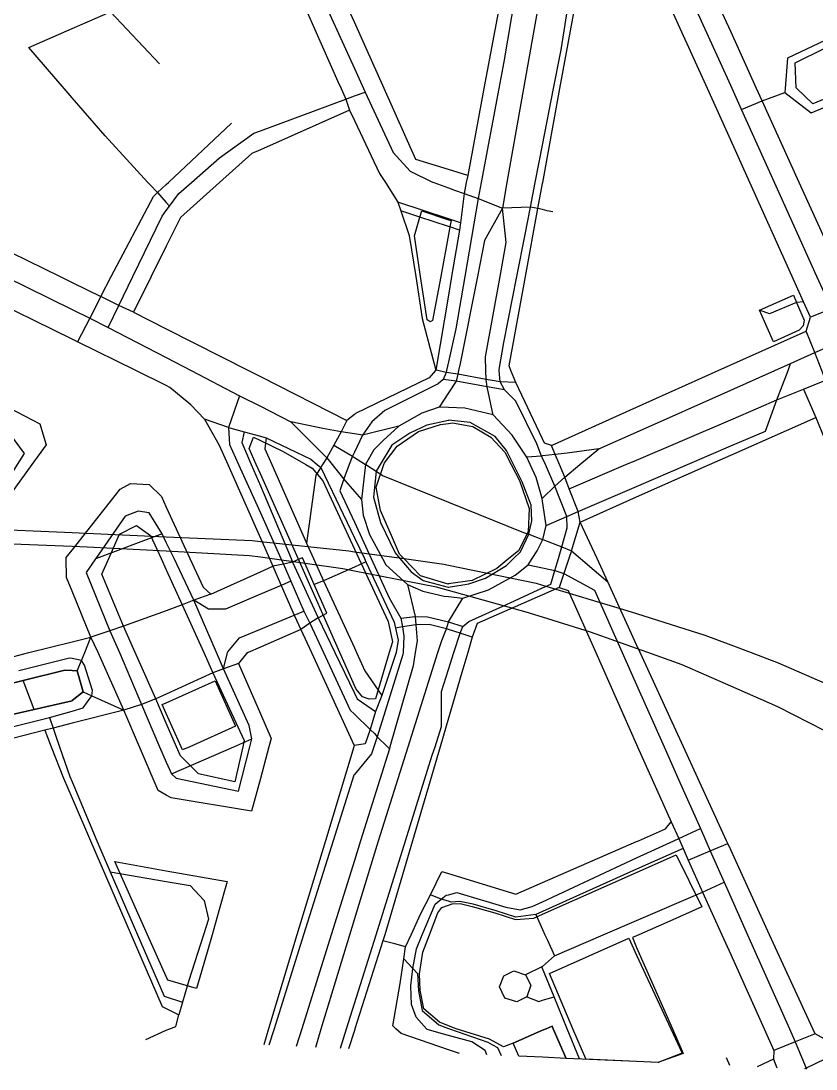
# Model space of a CAD drawing. Header units: millimetres. Extents: x 1 to 1052, y 2 to 1015.
# Drawn here: x 373.7 to 627.2, y 17.2 to 351.5 of the extents above; entities that cross this region are included whole.
import ezdxf

# ---------------------------------------------------------------- set-up
doc = ezdxf.new("R2010")
doc.units = ezdxf.units.MM

msp = doc.modelspace()

# ---------------------------------------------------------------- linework, layer by layer
at = {"layer": 'buildings'}
msp.add_polyline3d([(547.5524, 20.5623, 34.3869), (540, 20.8983, 34.393), (532.466, 21.2334, 34.4454), (530.6717, 25.4504, 34.3818), (540, 29.5128, 34.2524), (541.1188, 30, 34.2485), (543.0564, 30.8438, 34.255), (543.4254, 30, 34.257), (547.5524, 20.5623, 34.3869)], dxfattribs=at)
at = {"layer": 'major_roads'}
for points in [[(578.9161, 504.8338, 28.3729), (570.5161, 482.3184, 29.5961), (570, 480.9335, 29.6761), (569.6521, 480, 29.724), (563.3722, 463.1491, 30.3353), (558.0966, 450, 30.8813), (556.2214, 445.3261, 31.2044), (550.6297, 424.0316, 32.6163), (549.9102, 420, 32.8767), (544.5561, 390, 35.1505), (540.6855, 368.3122, 36.3248), (540, 364.4331, 36.528), (539.2165, 360, 36.7506), (533.9146, 330, 37.1299), (528.6127, 300, 36.786), (527.1681, 291.8254, 36.6227)], [(527.1681, 291.8254, 36.6227), (521.501, 281.5069, 36.3496), (519.2167, 270, 36.0552), (513.7122, 242.2719, 35.1545), (513.2111, 240, 35.0741), (512.9528, 238.8289, 35.0367), (512.4665, 236.5887, 34.9651), (510, 232.8693, 34.7916), (506.976, 228.3092, 34.6093)], [(524.2077, 225.8135, 35.0907), (522.3012, 234.7866, 35.2296), (521.9679, 237.1661, 35.2733), (521.8986, 240, 35.3358), (521.7919, 244.3705, 35.4449), (526.4505, 270, 36.1906), (528.4283, 280.8809, 36.4299), (527.1681, 291.8254, 36.6227)], [(506.9789, 228.3149, 34.6096), (501.4685, 226.4526, 34.4444), (494.1895, 222.2422, 34.1769)], [(524.2098, 225.82, 35.0909), (515.1962, 228.0386, 34.8392), (510, 228.2133, 34.6703), (506.9789, 228.3149, 34.6096)], [(537.9196, 205.8942, 35.2092), (536.0506, 210, 35.1934), (534.9624, 212.3906, 35.1977), (530.2675, 219.3732, 35.1644), (524.2098, 225.82, 35.0909)], [(494.1895, 222.2422, 34.1769), (489.1291, 217.7288, 33.9453), (486.1553, 214.7301, 33.7984), (483.5706, 210.0691, 33.6128), (483.5624, 210, 33.6107), (482.2355, 198.8382, 33.4058)], [(541.1144, 190.5738, 35.1296), (540, 198.3338, 35.1882), (539.8825, 199.1524, 35.1946), (537.9196, 205.8942, 35.2092)], [(482.2355, 198.8382, 33.4058), (482.7874, 193.8602, 33.3396), (484.8365, 187.6659, 33.2872), (488.9279, 180, 33.2561), (489.992, 178.0061, 33.2724), (496.9166, 171.7351, 33.3966)], [(535.4569, 178.0023, 34.7525), (536.7126, 180, 34.8083), (538.2516, 182.4483, 34.9043), (540, 185.9346, 35.022), (540.0902, 186.1144, 35.0283), (541.1144, 190.5738, 35.1296)], [(514.5476, 167.3711, 33.8417), (522.7095, 170.0269, 34.1981), (531.2386, 174.7131, 34.57), (535.4569, 178.0023, 34.7525)], [(496.9166, 171.7351, 33.3966), (499.3798, 161.5409, 33.4035), (499.599, 158.8487, 33.3959), (500.0065, 153.7369, 33.3811), (499.4221, 150, 33.3532), (498.7655, 145.801, 33.3705), (491.3377, 120, 33.4069), (491.1542, 119.3626, 33.4067), (481.9656, 90, 33.4708), (480, 83.7188, 33.5427), (472.5776, 60, 33.8335), (463.1895, 30, 34.1399), (461.435, 24.3933, 34.148)], [(496.9166, 171.7351, 33.3966), (501.8245, 169.6007, 33.4902), (508.6231, 168.0085, 33.6237), (510, 167.8604, 33.6515), (514.5476, 167.3711, 33.8417)], [(467.6465, 24.117, 34.278), (469.4288, 30, 34.2511), (478.5178, 60, 33.8786), (480, 64.8923, 33.8182), (484.8618, 80.9396, 33.6194), (487.7204, 90, 33.529), (497.1855, 120, 33.5222), (506.6507, 150, 33.4904), (507.8697, 153.8637, 33.5338), (509.3233, 157.5656, 33.5819), (510, 159.6904, 33.6068), (510.0336, 159.7958, 33.6089), (514.5476, 167.3711, 33.8417)]]:
    msp.add_polyline3d(points, dxfattribs=at)
at = {"layer": 'minor_roads'}
for points in [[(636.4892, 250.0836, 37.4105), (632.1576, 259.7066, 37.4309), (630, 264.4835, 37.4338), (627.5084, 270, 37.433), (613.9582, 300, 37.546), (603.458, 323.2473, 37.3417), (600.4087, 330, 37.2859), (600, 330.905, 37.2451), (586.8616, 360, 36.2125), (578.2536, 379.0625, 35.0728)], [(469.274, 360, 35.9109), (480, 336.3383, 36.6383), (482.8732, 330, 36.7697), (483.3861, 328.8686, 36.7612), (492.3908, 309.5978, 36.5994), (497.7655, 303.5826, 36.5804), (504.9299, 300.1329, 36.6281), (505.2898, 300, 36.6311), (510, 298.2608, 36.6551), (511.8947, 297.5612, 36.6467), (514.9945, 296.5261, 36.6383), (519.4843, 294.8683, 36.628), (527.1681, 291.8254, 36.6227)], [(227.3962, 354.8387, 25.3746), (240, 337.0738, 27.9431), (240.0846, 336.9546, 27.959), (242.081, 334.1926, 28.3384), (250.2786, 330, 29.5645), (270, 319.9137, 32.173), (300, 304.5706, 35.2318), (308.9367, 300, 35.8916), (330, 289.2274, 37.0792), (340.4902, 283.8623, 37.3022), (360, 274.2427, 37.8601), (368.6047, 270, 37.8091), (390, 259.4507, 37.4442), (395.6044, 256.6874, 37.2101), (401.5076, 253.7515, 36.9495), (420, 244.1205, 36.032), (427.9117, 240, 35.57), (443.3432, 231.9631, 34.66), (450, 228.586, 34.2941), (459.7616, 223.6339, 34.1034)], [(400.5661, 314.8511, 36.0609), (390, 327.0317, 35.5201), (387.4251, 330, 35.3743), (376.1337, 343.0168, 34.1813), (390, 349.1037, 33.7466), (402.2493, 354.4809, 33.6197), (417.8909, 337.8305, 35.0259)], [(617.2247, 328.7196, 37.5359), (625.655, 322.1763, 37.6765), (630, 324.0398, 37.7368), (640.7601, 328.6547, 37.8625), (642.0017, 330, 37.8733), (646.6679, 335.0559, 37.6951), (641.1277, 346.9103, 37.089), (632.7408, 346.5915, 37.0284), (630, 345.3055, 37.0594), (618.0567, 339.7019, 37.1446), (617.3217, 330, 37.5346), (617.2247, 328.7196, 37.5359)], [(401.5076, 253.7515, 36.9495), (404.9245, 260.8054, 36.9219), (409.3792, 270, 36.9155), (418.6967, 289.2313, 36.389), (420, 291.0301, 36.3332), (421.0058, 292.4184, 36.302), (424.0105, 296.4344, 36.2253), (428.0455, 300, 36.1652), (436.9698, 307.8863, 36.0228), (447.9368, 315.7631, 36.021), (450, 316.5258, 36.0361), (477.2513, 326.5994, 36.6078), (480, 327.6161, 36.6784), (483.3861, 328.8686, 36.7612)], [(557.9442, 214.9947, 36.0251), (570, 220.3679, 36.4654), (600, 233.7387, 37.096), (614.0485, 240, 37.1945), (619.1137, 242.2575, 37.2411), (626.7905, 245.7108, 37.3168), (630, 247.1579, 37.3502), (636.4892, 250.0836, 37.4105), (653.0287, 257.4703, 37.603), (660, 260.5979, 37.7011), (680.9568, 270, 37.9758), (690, 274.0572, 38.1098), (720, 287.5165, 38.0938), (720.678, 287.8206, 38.0827), (730.9017, 292.4133, 37.9065), (741.325, 297.0907, 37.7086), (747.8082, 300, 37.5762), (750, 300.9836, 37.5171), (780, 314.446, 36.6583), (810, 327.9085, 35.6553), (813.6438, 329.5436, 35.476)], [(603.458, 323.2473, 37.3417), (610.0225, 326.0584, 37.4346), (617.2247, 328.7196, 37.5359)], [(400.5661, 314.8511, 36.0609), (414.1673, 300, 36.3704), (414.7468, 299.3673, 36.3646)], [(414.7468, 299.3673, 36.3646), (417.2471, 296.7728, 36.3357), (420, 293.5836, 36.3038), (421.0058, 292.4184, 36.302)], [(539.9259, 291.3514, 36.7232), (538.5217, 291.6568, 36.7153), (536.1662, 292.1448, 36.7027), (527.1681, 291.8254, 36.6227)], [(543.2398, 290.6245, 36.7414), (541.4955, 291.0105, 36.7317), (540, 291.3353, 36.7236), (539.9259, 291.3514, 36.7232)], [(547.761, 193.3998, 35.4314), (551.3082, 195.0178, 35.5886), (570, 203.0463, 36.3551), (586.1896, 210, 36.7843), (600, 215.9318, 37.1195), (611.1338, 220.714, 37.2186), (614.7487, 230.6192, 37.2256), (618.267, 240, 37.2266), (619.1137, 242.2575, 37.2411)], [(443.3432, 231.9631, 34.66), (439.8967, 221.8823, 34.5806), (440.1818, 216.3833, 34.4416), (443.0576, 210, 34.1855), (450, 194.5896, 33.6636), (456.5727, 180, 33.3391), (457.3471, 178.281, 33.3157), (459.7371, 172.7725, 33.2462), (463.8841, 163.195, 33.1413), (465.8097, 159.3708, 33.1032), (470.1575, 150, 33.0273), (478.6948, 131.5998, 33.1107), (480, 130.321, 33.115), (484.9709, 125.4511, 33.2446), (486.3622, 124.2115, 33.2803), (487.2286, 123.1916, 33.3042), (490.5007, 120, 33.3904), (491.1542, 119.3626, 33.4067)], [(494.1895, 222.2422, 34.1769), (482.6198, 219.383, 33.8503), (480, 219.8083, 33.8057), (475.7997, 220.4902, 33.8679), (469.8871, 221.501, 33.9541), (459.7616, 223.6339, 34.1034)], [(459.7616, 223.6339, 34.1034), (468.5929, 214.8386, 33.8013), (471.1781, 212.1066, 33.701), (472.8739, 210, 33.625), (476.5703, 205.4084, 33.5039), (480, 201.4308, 33.3972), (482.2355, 198.8382, 33.4058)], [(557.9442, 214.9947, 36.0251), (547.8808, 213.6946, 35.6737), (544.065, 213.2287, 35.5386), (540, 212.7649, 35.394), (539.7035, 212.7311, 35.3823), (534.9624, 212.3906, 35.1977)], [(539.8825, 199.1524, 35.1946), (540, 199.2693, 35.2008), (543.9031, 203.1513, 35.3963), (547.0716, 206.0199, 35.5448), (551.8933, 210, 35.7559), (557.9442, 214.9947, 36.0251)], [(459.7371, 172.7725, 33.2462), (456.6808, 171.4599, 33.266), (450, 168.6151, 33.3023), (438.9346, 163.9034, 33.5471), (433.4504, 163.9232, 33.6923), (428.8158, 166.7277, 33.8571), (422.469, 180, 34.2493), (420, 185.1632, 34.4498), (418.71, 187.8608, 34.5545), (414.5862, 194.6335, 34.8605), (411.0851, 195.1258, 34.9908), (406.8665, 193.5472, 35.0842), (397.5241, 180, 34.9238), (397.4614, 179.909, 34.9232), (394.4714, 175.584, 34.8938), (402.0537, 157.0044, 34.2776), (405.036, 150, 34.0662), (412.0694, 133.4806, 33.7327), (417.8801, 120, 33.5677), (420, 115.0817, 33.5176), (421.6191, 111.3255, 33.4673), (423.2082, 109.9182, 33.4449), (443.0239, 105.8305, 33.3455), (446.6834, 120, 33.2907), (447.3265, 122.4904, 33.275), (446.4824, 126.7992, 33.2708), (438.2779, 144.8569, 33.3844), (439.5508, 150, 33.3561), (439.6049, 150.2186, 33.3576), (443.3584, 154.7528, 33.3234), (450, 157.482, 33.1898), (460.7814, 161.9124, 33.1556), (463.8841, 163.195, 33.1413)], [(541.1144, 190.5738, 35.1296), (547.761, 193.3998, 35.4314)], [(418.71, 187.8608, 34.5545), (397.7044, 180, 34.919), (397.4614, 179.909, 34.9232)], [(535.4569, 178.0023, 34.7525), (540, 177.0211, 34.9375), (543.9584, 176.1662, 35.1116), (546.8186, 175.2165, 35.2374), (556.5924, 169.8937, 35.669), (565.4266, 150, 36.0675), (570, 139.7014, 36.2042), (578.7489, 120, 36.3046), (583.4913, 109.3207, 36.227), (590.3562, 93.8651, 36.1246), (592.0725, 90, 36.1007), (593.4892, 86.8096, 36.0612), (597.878, 76.7541, 35.9282), (600, 71.9921, 35.8631), (605.3437, 60, 35.6931), (618.7118, 30, 35.2849), (620.5543, 25.865, 35.2415), (624.1094, 17.4542, 35.1393)], [(438.2779, 144.8569, 33.3844), (436.0528, 150, 33.4371), (428.8158, 166.7277, 33.8571)], [(360, 123.6789, 33.0491), (382.7583, 129.2992, 33.6442), (390, 131.3779, 33.8299), (393.4982, 132.382, 33.8347), (396.2669, 136.2403, 33.905), (396.4234, 137.9343, 33.9419), (393.9749, 145.9877, 34.1598), (392.9769, 147.4808, 34.2115), (390, 148.1084, 34.2747), (389.1555, 148.2864, 34.2676), (373.0022, 144.239, 33.9193)], [(382.7583, 129.2992, 33.6442), (383.9163, 125.9297, 33.5711), (384.6914, 123.7175, 33.5243)], [(384.6914, 123.7175, 33.5243), (385.9798, 120, 33.4471), (389.2941, 110.4371, 33.2706)], [(421.6191, 111.3255, 33.4673), (441.5924, 120, 33.3441), (447.3265, 122.4904, 33.275)], [(389.2941, 110.4371, 33.2706), (390, 108.7619, 33.2431), (397.9055, 90, 32.8944), (402.1091, 80.024, 32.8106), (410.7807, 60, 32.7665), (419.2777, 40.3792, 32.8899), (420, 40.1446, 32.9131), (425.2118, 38.4515, 33.0645)], [(522.2747, 21.6868, 34.5146), (521.6548, 23.113, 34.4903), (517.4272, 25.8433, 34.463), (510, 27.8608, 34.4664), (509.5688, 27.978, 34.4638), (503.2468, 29.7733, 34.4272), (503.0381, 30, 34.4225), (499.6493, 33.6812, 34.3619), (498.1664, 37.6913, 34.2936), (497.946, 43.6827, 34.1904), (498.6511, 49.2311, 34.0951), (499.7814, 55.5362, 33.9876), (501.6441, 60, 33.9132), (505.7127, 69.7498, 33.8505), (507.7039, 71.3715, 33.8484), (509.2239, 72.5937, 33.8481), (510, 72.7819, 33.8509), (512.7082, 73.4388, 33.8899), (528.28, 68.8113, 34.1151), (532.8149, 67.946, 34.1691), (536.7292, 69.015, 34.2288), (540, 70.537, 34.2891), (570, 84.4971, 35.3256), (581.8257, 90, 35.7992), (583.4048, 90.7348, 35.8601), (590.3562, 93.8651, 36.1246)], [(599.7444, 18.2405, 34.6512), (598.621, 20.7744, 34.6799)], [(630, 20.285, 35.3259), (624.1094, 17.4542, 35.1393), (623.5082, 17.1833, 35.121)], [(624.2472, 17.1505, 35.1355), (624.1094, 17.4542, 35.1393)]]:
    msp.add_polyline3d(points, dxfattribs=at)
at = {"layer": 'parks'}
for points in [[(620.5342, 338.1991, 37.2399), (630, 342.8904, 37.1638), (633.2542, 344.5031, 37.1248), (639.6002, 344.7631, 37.1729), (643.9366, 335.2521, 37.6544), (639.5489, 330.8301, 37.8045), (637.6241, 330, 37.8178), (630, 326.7118, 37.7297), (626.131, 325.0431, 37.6765), (621.0796, 330, 37.5898), (620.8434, 330.2317, 37.5767), (620.5342, 338.1991, 37.2399)], [(499.1751, 283.0142, 36.0602), (500.9085, 288.928, 36.2543), (501.4889, 290.921, 36.3194), (510, 288.1109, 36.3777), (510.8132, 287.8425, 36.3787), (510.4503, 285.8024, 36.3196), (510, 283.367, 36.248), (507.5284, 270, 35.8395), (504.9311, 255.953, 35.3637), (504.1918, 255.5372, 35.337), (503.1781, 256.1431, 35.3366), (501.1138, 270, 35.7277), (499.1751, 283.0142, 36.0602)], [(609.2213, 259.2963, 37.2054), (619.9911, 264.0327, 37.3283), (621.0169, 261.6599, 37.3298), (621.9618, 259.5056, 37.3309), (623.3911, 256.1148, 37.3311), (623.1085, 254.2674, 37.321), (621.8519, 252.8466, 37.3039), (613.6438, 249.1459, 37.2186), (609.2213, 259.2963, 37.2054)], [(339.3928, 243.8903, 36.5958), (346.9096, 240, 36.7732), (360, 233.225, 37.0175), (379.6803, 223.0393, 36.6777), (381.7442, 216.3209, 36.4479), (377.1505, 210, 36.2099), (360.8742, 187.6037, 35.2757), (360, 189.8944, 35.3609), (352.3268, 210, 35.8335), (340.8775, 240, 36.5433), (339.3928, 243.8903, 36.5958)], [(486.9046, 202.8176, 33.5715), (489.4306, 210, 33.7406), (489.6426, 210.6028, 33.7618), (493.6372, 215.8365, 33.9917), (500.414, 220.5166, 34.264), (507.4263, 222.7532, 34.4732), (510, 223.1208, 34.5377), (511.2951, 223.3059, 34.5874), (517.7854, 222.1028, 34.7836), (523.5282, 218.6939, 34.9083), (527.9152, 213.9918, 34.9664), (529.9819, 210, 34.961), (532.6249, 204.8953, 34.9906), (535.7688, 195.9613, 34.9894), (535.3579, 188.5493, 34.8709), (532.285, 182.4614, 34.6621), (529.2932, 180, 34.5054), (525.4519, 176.8398, 34.3375), (517.5842, 173.0271, 33.996), (510, 171.9048, 33.6736), (509.9364, 171.8954, 33.6722), (501.0711, 174.5088, 33.497), (495.7667, 180, 33.4059), (494.3972, 181.4178, 33.3983), (491.8374, 187.4011, 33.4368), (488.2743, 195.2984, 33.4831), (486.9046, 202.8176, 33.5715)], [(357.5871, 206.0875, 35.895), (359.7432, 210, 36.1343), (360, 210.4661, 36.1622), (363.3984, 216.6331, 36.4041), (370.2111, 219.6477, 36.5339), (374.7288, 213.577, 36.3286), (372.4562, 210, 36.1921), (366.7771, 201.0612, 35.8244), (360, 204.7678, 35.9408), (357.5871, 206.0875, 35.895)], [(446.4179, 215.1338, 34.1671), (447.815, 218.7447, 34.1866), (450, 217.6872, 34.077), (457.2359, 214.1851, 33.9207), (464.4712, 210, 33.7347), (466.4785, 208.8389, 33.6897), (469.8822, 204.762, 33.5797), (480, 183.0601, 33.1085), (481.4267, 180, 33.0917), (490.778, 159.9421, 33.2248), (492.1337, 153.3955, 33.2276), (491.1276, 150, 33.1959), (486.7467, 135.2137, 33.2131), (484.6592, 135.1851, 33.173), (482.628, 135.8829, 33.129), (480.5211, 138.3133, 33.0722), (480, 139.4871, 33.0544), (475.333, 150, 33.0049), (462.015, 180, 33.2744), (450, 207.0649, 33.8742), (448.697, 210, 33.9729), (446.4179, 215.1338, 34.1671)], [(399.4291, 174.9988, 34.7545), (401.6378, 180, 34.814), (405.1043, 187.8496, 34.9651), (410.5533, 190.5792, 34.8786), (414.9668, 187.4199, 34.6558), (418.3542, 180, 34.3679), (420, 176.3949, 34.262), (425.0972, 165.2296, 33.9339), (431.978, 150, 33.5314), (434.901, 143.5304, 33.4531), (444.849, 121.9558, 33.3049), (444.3993, 120, 33.3147), (441.8241, 108.8, 33.3477), (430.2536, 111.2963, 33.4154), (424.5015, 117.0947, 33.4989), (423.2478, 120, 33.5366), (420, 127.5266, 33.6304), (416.6558, 135.2766, 33.7188), (410.0977, 150, 33.9791), (406.3308, 158.457, 34.2257), (399.4291, 174.9988, 34.7545)], [(328.3974, 129.8037, 32.4525), (330, 130.199, 32.4759), (360, 137.5986, 33.5075), (374.3295, 141.133, 33.8462), (387.6141, 144.439, 34.1418), (390, 144.3159, 34.1739), (391.5864, 144.2341, 34.1501), (393.5208, 137.5028, 33.9595), (390, 134.6993, 33.9182), (389.9524, 134.6615, 33.9164), (377.8682, 131.8348, 33.63), (360, 127.8516, 33.1865), (332.1587, 121.6451, 32.3275), (330, 126.3276, 32.3858), (328.3974, 129.8037, 32.4525)], [(418.707, 133.4189, 33.6861), (420, 133.997, 33.6817), (435.5695, 140.9585, 33.4359), (442.049, 126.5105, 33.3304), (427.4882, 120, 33.4921), (425.1865, 118.9708, 33.5079), (424.7249, 120, 33.5211), (420, 130.5358, 33.6543), (418.707, 133.4189, 33.6861)], [(576.9478, 19.2546, 34.4261), (570, 19.5637, 34.3524), (547.5524, 20.5623, 34.3869), (543.4254, 30, 34.257), (543.0564, 30.8438, 34.255), (541.1188, 30, 34.2485), (540, 29.5128, 34.2524), (530.6717, 25.4504, 34.3818), (527.5801, 24.2047, 34.4264), (523.0939, 26.7034, 34.4079), (512.4833, 30, 34.4031), (511.9292, 30.1721, 34.4036), (510, 30.9728, 34.4014), (507.1622, 32.1506, 34.3836), (502.183, 36.335, 34.3156), (500.9717, 42.2677, 34.2148), (500.7679, 47.5574, 34.1246), (501.8138, 54.4364, 34.008), (503.9257, 60, 33.9156), (506.5726, 66.973, 33.8724), (507.8893, 68.6716, 33.866), (510, 69.4343, 33.8695), (511.1595, 69.8533, 33.8832), (513.6882, 69.9277, 33.9179), (517.59, 68.9971, 33.9733), (524.8033, 66.9565, 34.0643), (531.3843, 64.8693, 34.1319), (537.2245, 65.3385, 34.201), (540, 66.5719, 34.2459), (570, 79.9031, 35.2207), (582.5749, 85.4911, 35.712), (590.8346, 68.8706, 35.5332), (580.5974, 64.3162, 35.1466), (570.7469, 60, 34.7858), (570, 59.6727, 34.7618), (568.63, 59.0724, 34.7272), (570, 55.9503, 34.7107), (581.3867, 30, 34.5417), (584.8545, 22.0968, 34.5334), (577.0682, 19.3027, 34.4275), (576.9478, 19.2546, 34.4261)], [(403.5839, 83.3417, 32.8888), (420, 80.4261, 33.181), (439.467, 76.9686, 33.3885), (436.783, 67.6109, 33.3743), (436.2457, 65.7282, 33.3683), (434.6024, 60, 33.3435), (433.0079, 54.4418, 33.3097), (429.6635, 42.7956, 33.2108), (420.5194, 45.5392, 32.9623), (420, 46.6986, 32.9554), (414.041, 60, 32.8636), (403.5839, 83.3417, 32.8888)], [(576.9122, 19.2562, 34.4257), (570, 19.5637, 34.3524), (553.7695, 20.2857, 34.3798), (553.7635, 20.4138, 34.3787), (549.6694, 30, 34.2798), (542.1588, 47.5855, 34.2316), (567.4731, 58.9276, 34.7032), (570, 53.4992, 34.677), (580.9388, 30, 34.5343), (584.555, 22.2316, 34.5309), (576.9122, 19.2562, 34.4257)], [(547.5524, 20.5623, 34.3869), (540, 20.8983, 34.393), (532.466, 21.2334, 34.4454), (530.6717, 25.4504, 34.3818), (540, 29.5128, 34.2524), (541.1188, 30, 34.2485), (543.0564, 30.8438, 34.255), (543.4254, 30, 34.257), (547.5524, 20.5623, 34.3869)]]:
    msp.add_polyline3d(points, dxfattribs=at)
at = {"layer": 'paths'}
for points in [[(529.3248, 241.4746, 35.5931), (534.5526, 270, 36.3423), (538.5217, 291.6568, 36.7153), (540, 299.7205, 36.8334), (540.0512, 300, 36.8373), (545.5511, 330, 37.0812), (551.0509, 360, 36.59), (553.8688, 375.371, 35.7113), (556.2799, 390, 34.8517), (558.4518, 403.178, 33.8418), (561.3595, 420, 32.5373), (564.1464, 436.1227, 31.5241), (565.9798, 441.2844, 31.1764), (569.4016, 450, 30.5859), (570, 451.5243, 30.527), (581.1796, 480, 29.3569), (592.9576, 510, 27.8607), (593.5361, 511.4737, 27.7584), (595.9686, 517.4406, 27.3467)], [(516.1132, 302.2523, 36.7685), (510, 304.1491, 36.7826), (499.5861, 307.3803, 36.6772), (489.4612, 330, 36.8938), (480, 351.1369, 36.4576), (476.0327, 360, 36.1872), (462.6043, 390, 34.1665), (450, 418.1587, 30.9134), (449.1758, 420, 30.6718), (435.7473, 450, 27.3044), (422.3188, 480, 23.1028), (420, 485.1804, 22.257), (418.8289, 487.7967, 21.8559), (416.8512, 493.2308, 21.0748)], [(405.957, 487.837, 20.677), (407.0163, 486.4346, 20.9202), (409.085, 481.5184, 21.6307), (409.7506, 480, 21.8552), (420, 456.6192, 25.0679), (422.9016, 450, 25.9946), (436.0526, 420, 29.5133), (449.2037, 390, 33.4338), (449.9306, 388.3417, 33.58), (450, 388.185, 33.5937), (462.4783, 360, 35.633), (474.7629, 332.2524, 36.5686)], [(547.0322, 458.4083, 30.8542), (544.2627, 450.662, 31.2172), (544.0992, 450, 31.2471), (542.877, 445.0504, 31.5771), (540, 429.7001, 32.5833), (538.182, 420, 33.2045), (532.5593, 390, 35.3849), (526.9365, 360, 36.8103), (521.3138, 330, 37.2092), (516.1132, 302.2523, 36.7685)], [(638.8059, 262.4672, 37.5118), (635.7095, 269.4837, 37.524), (635.475, 270, 37.5245), (630, 282.0586, 37.5972), (621.8539, 300, 37.6713), (610.0225, 326.0584, 37.4346), (608.232, 330, 37.4009), (600, 348.1228, 36.5839), (594.605, 360, 36.1625), (582.2744, 387.1458, 34.5129), (582.2151, 390, 34.3319), (582.1711, 392.1226, 34.1697), (583.207, 395.6655, 33.8822), (584.6547, 397.6292, 33.7085)], [(625.4543, 256.9951, 37.3544), (623.2207, 261.9451, 37.3532), (619.5913, 270, 37.3459), (606.0737, 300, 37.4208), (600, 313.4796, 37.3044), (592.5562, 330, 37.2193), (579.0386, 360, 36.263), (570, 380.0597, 35.1048), (569.2369, 381.7533, 35.0192)], [(531.2787, 360, 36.7892), (527.6062, 338.4812, 37.0671), (526.0268, 330, 37.1796), (520.4399, 300, 36.7494), (519.4843, 294.8683, 36.628), (515.2241, 270, 35.9804), (512.3656, 253.3137, 35.4384), (510, 242.7637, 35.0607), (509.3803, 240, 34.9648), (509.251, 239.4235, 34.9471), (508.285, 237.1299, 34.8675)], [(527.8923, 233.8463, 35.386), (526.4941, 236.432, 35.3973), (526.1794, 240, 35.4647), (526.1482, 240.3541, 35.4723), (527.6013, 248.9815, 35.7185), (531.7941, 270, 36.2907), (534.4759, 283.4439, 36.5521), (536.1662, 292.1448, 36.7027), (537.6871, 300, 36.8267), (540, 311.9456, 36.9384), (543.4957, 330, 37.0851), (545.8835, 342.332, 36.9091), (548.6979, 360, 36.6234)], [(233.8224, 356.2534, 26.1501), (240, 347.4846, 27.4104), (246.3304, 338.4988, 28.6022), (263.6686, 330, 31.2053), (270, 326.8965, 32.0402), (300, 312.1911, 34.9798), (304.7203, 309.8773, 35.2928), (324.8853, 300, 36.7994), (330, 297.4947, 37.0879), (360, 282.7999, 37.7418), (386.1315, 270, 37.5855), (390, 268.1051, 37.5197), (399.1077, 263.6439, 37.1654)], [(474.7629, 332.2524, 36.5686), (475.7565, 330, 36.625), (477.2552, 326.6025, 36.6079), (478.4468, 323.1067, 36.5793)], [(478.4468, 323.1067, 36.5793), (450, 310.4633, 36.0186), (447.3282, 309.2758, 36.0142), (436.9874, 300, 36.0932), (424.566, 288.8579, 36.2737), (420, 279.6987, 36.4636), (415.1651, 270, 36.7302), (409.5014, 258.639, 36.7219)], [(478.4468, 323.1067, 36.5793), (480, 319.8259, 36.5566), (488.029, 302.8662, 36.4163), (489.8623, 300, 36.3966), (493.8623, 293.7464, 36.279)], [(399.1077, 263.6439, 37.1654), (402.4558, 270, 37.1372), (415.8819, 295.4877, 36.386), (417.2471, 296.7728, 36.3357), (420, 299.3571, 36.2373), (420.6848, 300, 36.2244), (440.8107, 318.8935, 35.9593)], [(516.1132, 302.2523, 36.7685), (515.6732, 300, 36.7281), (514.9945, 296.5261, 36.6383), (513.8452, 287.1094, 36.391)], [(493.8623, 293.7464, 36.279), (494.8205, 290.9279, 36.2137), (497.4669, 283.1369, 36.0355), (499.5352, 270, 35.7002), (501.6428, 256.6133, 35.3224), (506.0029, 240.1288, 34.9003)], [(513.8452, 287.1094, 36.391), (510, 288.3865, 36.3852), (493.8623, 293.7464, 36.279)], [(513.466, 284.8084, 36.3279), (510.4503, 285.8024, 36.3196), (510, 285.9499, 36.3186), (500.9085, 288.928, 36.2543), (494.8205, 290.9279, 36.2137)], [(513.8452, 287.1094, 36.391), (513.466, 284.8084, 36.3279), (510.9924, 270, 35.9012), (510, 264.0585, 35.7033), (506.0029, 240.1288, 34.9003)], [(439.8967, 221.8823, 34.5806), (432.1917, 224.4497, 34.9669), (427.8624, 229.0725, 35.2759), (421.1598, 234.6421, 35.7334), (420, 235.2139, 35.8034), (410.291, 240, 36.3757), (391.7315, 249.1491, 37.2842), (390, 249.9971, 37.3618), (360, 264.6888, 37.8043), (349.1548, 270, 37.608), (340.1925, 274.3891, 37.3336)], [(399.1077, 263.6439, 37.1654), (395.6044, 256.6874, 37.2101), (391.7315, 249.1491, 37.2842)], [(409.5014, 258.639, 36.7219), (404.9245, 260.8054, 36.9219), (399.1077, 263.6439, 37.1654)], [(623.2207, 261.9451, 37.3532), (621.0169, 261.6599, 37.3298), (612.3596, 258.0539, 37.2326), (609.2213, 259.2963, 37.2054)], [(638.8059, 262.4672, 37.5118), (632.1576, 259.7066, 37.4309), (630, 258.8338, 37.4066), (625.4543, 256.9951, 37.3544)], [(409.5014, 258.639, 36.7219), (420, 253.3051, 36.2248), (446.1886, 240, 34.7025), (450, 238.0636, 34.483), (477.5905, 224.0462, 33.9465)], [(542.8022, 216.0701, 35.5445), (570, 228.3059, 36.5292), (595.9937, 240, 37.0257), (600, 241.8024, 37.0903), (624.023, 252.6099, 37.3226), (625.4543, 256.9951, 37.3544)], [(630.2108, 236.9602, 37.3295), (630, 237.4995, 37.3263), (629.0226, 240, 37.3083), (626.7905, 245.7108, 37.3168), (624.023, 252.6099, 37.3226)], [(542.8022, 216.0701, 35.5445), (540.6575, 216.7917, 35.4873), (540, 218.1769, 35.4908), (531.4263, 236.2406, 35.5468), (529.9168, 240, 35.5773), (529.3248, 241.4746, 35.5931)], [(506.0029, 240.1288, 34.9003), (505.8912, 240, 34.8941), (503.8795, 237.681, 34.792), (480.3929, 226.3048, 33.9954), (480, 225.9877, 33.9782), (477.5953, 224.047, 33.9465)], [(531.4263, 236.2406, 35.5468), (526.4987, 236.4339, 35.3975), (521.9697, 237.1706, 35.2734), (512.954, 238.8317, 35.0368), (510, 239.3105, 34.9594), (509.256, 239.4311, 34.9474), (506.6033, 240, 34.9085), (506.0029, 240.1288, 34.9003)], [(623.2089, 234.0844, 37.2852), (630, 236.8736, 37.3289), (630.2108, 236.9602, 37.3295), (635.6026, 239.1599, 37.3454)], [(508.2881, 237.1325, 34.8677), (506.6626, 235.7998, 34.7994), (489.6654, 227.29, 34.2181), (485.603, 223.6684, 34.0327), (482.6198, 219.383, 33.8503), (480, 214.0033, 33.6436), (479.3677, 212.7049, 33.6152), (478.3306, 210, 33.5537), (476.5726, 205.4153, 33.504), (475.3745, 201.6552, 33.4597), (480, 191.6171, 33.243), (485.3531, 180, 33.1778), (491.1141, 167.4977, 33.2588), (494.8456, 161.0229, 33.3103)], [(527.8931, 233.8518, 35.3861), (522.3024, 234.7919, 35.2297), (512.4665, 236.5887, 34.9651), (510, 236.9079, 34.8968), (508.285, 237.1299, 34.8675)], [(608.8276, 228.0893, 37.1807), (614.7487, 230.6192, 37.2256), (623.2089, 234.0844, 37.2852)], [(623.2089, 234.0844, 37.2852), (627.088, 225.0237, 37.3526), (630, 217.9998, 37.4086), (633.3166, 210, 37.4426), (633.637, 209.2271, 37.4471), (635.5765, 210, 37.4427), (637.899, 210.9256, 37.4401), (646.0388, 214.377, 37.4359)], [(514.5509, 158.3237, 33.7975), (516.5235, 159.9557, 33.891), (528.2661, 165.3028, 34.4169), (540, 170.6256, 34.9266), (542.618, 171.8132, 35.0456), (543.9584, 176.1662, 35.1116), (545.0697, 180, 35.1661), (546.1463, 183.7141, 35.2561), (547.8757, 189.8618, 35.3974), (547.761, 193.3998, 35.4314), (543.9031, 203.1513, 35.3963), (540.9021, 210, 35.3758), (540, 212.0587, 35.3814), (539.7052, 212.7314, 35.3824), (538.2071, 216.5669, 35.3966), (531.4906, 230.224, 35.4273), (527.8931, 233.8518, 35.3861)], [(548.5224, 202.2542, 35.5565), (566.6029, 210, 36.2647), (570, 211.4554, 36.3939), (600, 224.3075, 37.1084), (608.8276, 228.0893, 37.1807)], [(432.1917, 224.4497, 34.9669), (436.8669, 216.2318, 34.5698), (439.6206, 210, 34.3151), (450, 186.5107, 33.5272), (452.877, 180, 33.3831), (453.937, 177.601, 33.3486), (456.6808, 171.4599, 33.266), (460.7814, 161.9124, 33.1556), (462.8949, 157.3789, 33.1091), (466.2805, 150, 33.044), (479.8798, 120.3595, 33.1813)], [(477.5953, 224.047, 33.9465), (475.8026, 220.4917, 33.8679), (473.4011, 216.1829, 33.7798), (471.181, 212.1114, 33.7011), (469.8736, 210, 33.6642), (469.2727, 209.0296, 33.6564)], [(535.5951, 187.763, 34.8696), (536.5805, 192.1026, 34.9686), (536.4102, 197.073, 35.03), (533.5432, 204.5422, 35.0212), (530.7701, 210, 34.9912), (528.5002, 214.4675, 34.9981), (524.8689, 218.9987, 34.9632), (516.9621, 223.4722, 34.7879), (510.1217, 224.1223, 34.568), (510, 224.0948, 34.5631), (503.125, 222.5456, 34.3759), (497.6436, 220.051, 34.192), (491.9809, 216.1626, 33.9645), (488.2102, 210, 33.7136), (486.9204, 207.892, 33.6518), (486.0615, 199.64, 33.5028), (488.3189, 191.4737, 33.4237), (492.9483, 181.7906, 33.3725), (494.497, 180, 33.3781), (498.1002, 175.8341, 33.4392), (501.9689, 173.0527, 33.5093), (509.8634, 170.8951, 33.6652), (510, 170.9171, 33.6682), (516.5348, 171.9698, 33.9473), (521.7576, 173.7669, 34.1729), (528.4556, 177.8277, 34.4644), (530.729, 180, 34.564), (532.9503, 182.1226, 34.6844), (535.5951, 187.763, 34.8696)], [(552.0237, 191.6774, 35.5847), (570, 199.6631, 36.342), (593.2689, 210, 36.9601), (600, 212.9902, 37.1234), (627.088, 225.0237, 37.3526)], [(439.8967, 221.8823, 34.5806), (444.8669, 220.3994, 34.3419), (450, 219.0473, 34.1041), (451.8265, 218.5662, 34.0748), (466.1061, 211.7341, 33.7554), (468.1298, 210, 33.6869), (469.2698, 209.0231, 33.6563)], [(444.8669, 220.3994, 34.3419), (444.1275, 217.0863, 34.2999), (447.126, 210, 34.0321), (450, 203.208, 33.8091), (459.8202, 180, 33.3005), (460.2865, 178.8979, 33.2867), (468.4571, 161.1503, 33.0952), (473.7981, 150, 33.0116), (480, 137.0522, 33.0705), (480.8535, 135.2703, 33.0988), (486.6838, 131.2256, 33.239)], [(451.8265, 218.5662, 34.0748), (451.4803, 215.0767, 34.0076), (453.7061, 210, 33.8754), (464.7201, 184.8785, 33.3218), (466.9234, 180, 33.216), (470.1434, 172.8702, 33.142), (480, 151.5024, 32.9886), (480.693, 150, 32.998), (483.3703, 144.1961, 33.0876), (488.7617, 136.3194, 33.2445)], [(473.3975, 216.1763, 33.7797), (479.3677, 212.7049, 33.6152), (480, 212.3083, 33.5963), (483.5706, 210.0691, 33.6128), (483.6774, 210, 33.6133), (486.9232, 207.8985, 33.652), (488.9619, 206.5674, 33.6761)], [(552.0237, 191.6774, 35.5847), (551.3082, 195.0178, 35.5886), (548.5224, 202.2542, 35.5565), (547.0716, 206.0199, 35.5448), (545.4116, 210, 35.5318), (544.065, 213.2287, 35.5386), (542.8022, 216.0701, 35.5445)], [(469.2727, 209.0296, 33.6564), (467.721, 206.6678, 33.6383)], [(469.2698, 209.0231, 33.6563), (480, 186.6154, 33.1644), (483.1679, 180, 33.1299), (483.6794, 178.9318, 33.138), (492.7129, 159.7626, 33.2628), (493.126, 157.7815, 33.2634)], [(467.721, 206.6678, 33.6383), (464.7201, 184.8785, 33.3218)], [(488.9619, 206.5674, 33.6761), (510, 198.0557, 34.0055), (533.9417, 188.3693, 34.8116)], [(462.8949, 157.3789, 33.1091), (450, 151.6972, 33.1314), (446.148, 150, 33.2034), (445.5361, 149.7304, 33.2183), (443.038, 146.589, 33.2815), (450, 130.5304, 33.2061), (453.4415, 122.5921, 33.2348), (452.7437, 120, 33.2492), (450, 109.8091, 33.3046), (447.1905, 99.3737, 33.3539), (421.5256, 103.647, 33.391), (420, 104.5513, 33.4038), (417.4512, 106.0621, 33.3993), (411.508, 120, 33.5585), (406.5194, 131.6995, 33.7421), (398.2314, 150, 34.1833), (395.9746, 154.9832, 34.3456), (390, 169.6285, 34.8481), (388.2273, 173.974, 34.952), (388.1241, 180, 35.1152), (388.1186, 180.325, 35.1275), (390, 182.7202, 35.2274), (405.299, 202.1968, 35.4033), (408.5667, 203.9674, 35.3358), (414.5121, 203.6934, 35.106), (418.4572, 199.7699, 34.8605), (420, 196.4213, 34.7241), (427.5658, 180, 34.0953), (431.7823, 170.8482, 33.8361), (434.1779, 168.6854, 33.7389), (450, 175.8245, 33.3751), (453.937, 177.601, 33.3486)], [(549.1771, 182.527, 35.3737), (552.0237, 191.6774, 35.5847)], [(629.8023, 26.7437, 35.4693), (626.9237, 28.3577, 35.44), (626.1707, 30, 35.459), (612.4157, 60, 35.8831), (600, 87.0789, 36.2576), (599.0498, 89.1513, 36.2839), (598.6606, 90, 36.2945), (584.9016, 120, 36.4757), (571.1426, 150, 36.3112), (570, 152.4914, 36.2778), (560.8015, 172.5478, 35.8582), (557.382, 180, 35.709), (552.0237, 191.6774, 35.5847)], [(533.9417, 188.3693, 34.8116), (535.5951, 187.763, 34.8696), (540, 186.1475, 35.0249), (540.0902, 186.1144, 35.0283), (546.1463, 183.7141, 35.2561), (549.1771, 182.527, 35.3737)], [(549.1771, 182.527, 35.3737), (548.3618, 180, 35.3112), (546.8186, 175.2165, 35.2374), (545.3219, 170.7595, 35.165)], [(549.1724, 182.5234, 35.3735), (552.114, 180, 35.4767), (560.8015, 172.5478, 35.8582)], [(460.2865, 178.8979, 33.2867), (457.3471, 178.281, 33.3157), (453.937, 177.601, 33.3486)], [(470.1434, 172.8702, 33.142), (467.1314, 171.6958, 33.1656), (463.5267, 180, 33.2564), (463.4164, 180.2541, 33.2619), (462.83, 180, 33.2647), (460.2865, 178.8979, 33.2867)], [(483.6794, 178.9318, 33.138), (480, 177.2842, 33.0536), (470.1434, 172.8702, 33.142)], [(468.4571, 161.1503, 33.0952), (471.1884, 162.5615, 33.0825), (467.1314, 171.6958, 33.1656)], [(545.3219, 170.7595, 35.165), (540, 168.4339, 34.9229), (519.098, 159.3003, 33.9998), (517.5884, 154.9407, 33.9146)], [(545.3219, 170.7595, 35.165), (548.208, 169.8554, 35.2932), (557.0161, 150, 35.6785), (570, 120.7314, 36.0666), (570.3245, 120, 36.0703), (580.9617, 96.0213, 35.8927), (583.4048, 90.7348, 35.8601), (583.7238, 90, 35.8551), (584.7991, 87.5231, 35.8261), (586.4232, 83.7872, 35.7813), (591.0314, 73.6191, 35.658), (597.1508, 60, 35.4751), (600, 53.6588, 35.4012), (610.6304, 30, 35.0962), (613.7638, 23.0266, 35.0337), (613.5903, 20.3052, 34.9771)], [(434.1779, 168.6854, 33.7389), (428.8158, 166.7277, 33.8571), (425.0972, 165.2296, 33.9339)], [(425.0972, 165.2296, 33.9339), (420, 163.3901, 34.0386), (406.3308, 158.457, 34.2257)], [(494.8456, 161.0229, 33.3103), (495.3048, 158.2547, 33.3083), (495.7895, 155.3077, 33.3059), (495.5191, 150, 33.2792), (495.4883, 149.3956, 33.2828), (487.2286, 123.1916, 33.3042), (486.1906, 120, 33.3054), (485.4368, 117.6823, 33.3072), (480, 111.1364, 33.2624), (479.7774, 110.8683, 33.265), (473.2278, 90, 33.4392), (463.8122, 60, 33.767), (454.3966, 30, 33.9832), (452.7581, 24.7793, 33.9693)], [(468.4571, 161.1503, 33.0952), (465.8097, 159.3708, 33.1032), (462.8949, 157.3789, 33.1091)], [(494.8456, 161.0229, 33.3103), (499.3798, 161.5409, 33.4035), (503.2588, 161.4657, 33.4811), (510, 159.8041, 33.6075), (510.0336, 159.7958, 33.6089), (514.5509, 158.3237, 33.7975)], [(406.3308, 158.457, 34.2257), (402.0537, 157.0044, 34.2776), (395.9746, 154.9832, 34.3456)], [(475.5175, 23.7668, 34.4449), (477.4728, 30, 34.3944), (480, 38.0562, 34.2918), (486.8836, 60, 33.8972), (496.2944, 90, 33.6159), (504.8421, 117.2489, 33.6759), (505.7329, 120, 33.6908), (507.8195, 126.444, 33.6848), (507.7211, 137.6452, 33.601), (510, 144.647, 33.5933), (511.7423, 150, 33.6316), (513.7483, 156.1631, 33.7518), (514.5509, 158.3237, 33.7975)], [(493.126, 157.7815, 33.2634), (493.9073, 153.9895, 33.2641), (493.2699, 150, 33.2365), (493.2329, 149.7688, 33.2374), (488.7617, 136.3194, 33.2445), (486.6838, 131.2256, 33.239)], [(517.5843, 154.9363, 33.9144), (513.7483, 156.1631, 33.7518), (510, 157.3575, 33.5941), (509.3276, 157.5718, 33.582), (503.7906, 158.9613, 33.4796), (499.6, 158.852, 33.3959), (495.3048, 158.2547, 33.3083), (493.126, 157.7815, 33.2634)], [(263.1966, 121.6606, 32.8433), (270, 123.3671, 32.6373), (300, 130.892, 32.1991), (316.5856, 135.0522, 32.4112), (330, 138.4578, 32.6683), (360, 146.0742, 33.7866), (368.3182, 148.186, 33.9728), (371.3526, 148.7893, 34.0338), (376.1653, 150, 34.1364), (390, 153.4803, 34.4178), (395.9746, 154.9832, 34.3456)], [(391.5864, 144.2341, 34.1501), (392.9769, 147.4808, 34.2115), (393.9835, 150, 34.2565), (395.9746, 154.9832, 34.3456)], [(517.5843, 154.9363, 33.9144), (516.1484, 150, 33.8281), (514.3044, 143.6611, 33.7886), (510, 129.0515, 33.7082), (507.3332, 120, 33.7223), (498.4943, 90, 33.6382), (489.6554, 60, 33.9002), (489.0971, 58.1051, 33.9333), (480.1787, 30, 34.4393), (480, 29.4368, 34.4483), (478.1634, 23.6491, 34.5016)], [(332.1587, 121.6451, 32.3275), (360, 127.8516, 33.1865), (377.8682, 131.8348, 33.63), (389.9524, 134.6615, 33.9164), (390, 134.6993, 33.9182), (393.5208, 137.5028, 33.9595), (391.5864, 144.2341, 34.1501), (390, 144.3159, 34.1739), (387.6141, 144.439, 34.1418), (374.3295, 141.133, 33.8462), (360, 137.5986, 33.5075), (330, 130.199, 32.4759), (328.3974, 129.8037, 32.4525), (330, 126.3276, 32.3858), (332.1587, 121.6451, 32.3275)], [(443.038, 146.589, 33.2815), (438.2779, 144.8569, 33.3844), (434.901, 143.5304, 33.4531)], [(377.8682, 131.8348, 33.63), (374.3295, 141.133, 33.8462)], [(434.901, 143.5304, 33.4531), (420, 136.7894, 33.7039), (416.6558, 135.2766, 33.7188)], [(393.5208, 137.5028, 33.9595), (396.2669, 136.2403, 33.905), (406.5194, 131.6995, 33.7421)], [(416.6558, 135.2766, 33.7188), (412.0694, 133.4806, 33.7327), (406.5194, 131.6995, 33.7421)], [(406.5194, 131.6995, 33.7421), (390, 127.4827, 33.7264), (383.9163, 125.9297, 33.5711), (381.2801, 125.262, 33.5028), (360.5883, 120, 32.9397), (360, 119.8504, 32.9236), (332.7391, 112.9179, 32.1701)], [(486.6838, 131.2256, 33.239), (484.9709, 125.4511, 33.2446), (483.4132, 120.9127, 33.2445), (480, 120.3784, 33.1808), (479.8798, 120.3595, 33.1813)], [(381.2801, 125.262, 33.5028), (382.0989, 123.0665, 33.4562)], [(382.0989, 123.0665, 33.4562), (383.302, 120, 33.3936), (387.2566, 109.9203, 33.2144)], [(479.8798, 120.3595, 33.1813), (479.7714, 120, 33.1839), (470.7258, 90, 33.4349), (461.6802, 60, 33.7509), (452.6345, 30, 33.9518), (451.0829, 24.8538, 33.9351)], [(387.2566, 109.9203, 33.2144), (390, 103.5563, 33.1114), (395.8439, 90, 32.8615), (408.7765, 60, 32.7067), (418.6408, 37.1177, 32.8462), (420, 36.4426, 32.8892), (424.0354, 34.4382, 33.0098)], [(513.472, 22.0784, 34.5728), (510, 23.2756, 34.5714), (494.9554, 28.4635, 34.4582), (493.2454, 30, 34.4297), (492.2006, 30.9388, 34.414), (494.6343, 44.4656, 34.1765), (495.769, 52.266, 34.0412), (496.3348, 56.1849, 33.9736), (498.0895, 60, 33.9093), (501.213, 66.7909, 33.8568), (504.2612, 72.7491, 33.8228), (507.8598, 80.152, 33.7944), (510, 79.5023, 33.8133), (531.4451, 72.9923, 34.1829), (540, 76.7087, 34.3563), (570, 89.7413, 35.4454), (570.5956, 90, 35.4688), (579.2524, 93.7607, 35.7981), (580.9617, 96.0213, 35.8927)], [(584.7991, 87.5231, 35.8261), (570, 80.8691, 35.2428), (540, 67.3806, 34.2547), (537.8305, 66.4051, 34.2182), (531.4548, 65.5952, 34.1372), (525.1579, 67.6324, 34.0705), (517.8328, 69.734, 33.9756), (513.6541, 70.5554, 33.9152), (510.8072, 70.411, 33.8755)], [(586.4232, 83.7872, 35.7813), (593.4892, 86.8096, 36.0612), (599.0498, 89.1513, 36.2839)], [(402.1091, 80.024, 32.8106), (420, 76.9895, 33.1575), (427.5858, 75.7029, 33.2438), (432.0447, 70.878, 33.2969), (433.4178, 64.9381, 33.3183), (431.8446, 60, 33.2864), (427.2083, 45.4471, 33.1474)], [(551.7632, 20.375, 34.3823), (547.8559, 30, 34.2732), (543.7159, 40.1981, 34.2545), (540, 49.2311, 34.1995), (539.7955, 49.7281, 34.1976), (540, 49.91, 34.1979), (543.8267, 53.3153, 34.2517), (559.368, 60, 34.5565), (570, 64.5731, 34.8707), (591.0314, 73.6191, 35.658), (597.878, 76.7541, 35.9282)], [(510.8072, 70.411, 33.8755), (510, 70.6609, 33.8627), (507.7039, 71.3715, 33.8484), (504.2612, 72.7491, 33.8228)], [(537.8305, 66.4051, 34.2182), (540, 61.6647, 34.1924), (540.7618, 60, 34.1893), (541.568, 58.2385, 34.2079)], [(492.8479, 57.1065, 33.9544), (489.0971, 58.1051, 33.9333)], [(496.3348, 56.1849, 33.9736), (492.8479, 57.1065, 33.9544)], [(541.568, 58.2385, 34.2079), (543.8267, 53.3153, 34.2517)], [(495.769, 52.266, 34.0412), (498.6511, 49.2311, 34.0951), (500.1644, 47.6216, 34.1233)], [(500.1644, 47.6216, 34.1233), (500.4048, 42.0779, 34.2181), (501.6563, 35.8724, 34.3236), (506.9007, 31.209, 34.3995), (510, 30.1256, 34.4154), (510.3594, 30, 34.4154), (522.5874, 25.7259, 34.4309), (524.0307, 24.9046, 34.4375)], [(534.5777, 47.2591, 34.1911), (536.269, 43.8566, 34.2091), (535.0232, 40.2109, 34.2253), (531.7752, 38.5609, 34.2386), (527.9541, 39.8056, 34.2352), (526.3032, 43.3652, 34.2057), (527.6652, 46.9404, 34.1773), (530.8173, 48.4731, 34.1741), (534.5777, 47.2591, 34.1911)], [(539.7955, 49.7281, 34.1976), (534.5777, 47.2591, 34.1911)], [(426.658, 43.593, 33.1261), (425.2118, 38.4515, 33.0645), (424.0354, 34.4382, 33.0098)], [(427.2083, 45.4471, 33.1474), (426.658, 43.593, 33.1261)], [(535.0232, 40.2109, 34.2253), (538.756, 38.699, 34.2262), (540, 39.075, 34.2232), (543.7159, 40.1981, 34.2545)], [(413.5247, 26.5246, 32.5817), (419.9746, 29.5439, 32.8427), (420, 29.5538, 32.8437), (421.1476, 30, 32.8881), (423.0157, 30.7264, 32.9575), (424.0354, 34.4382, 33.0098)], [(626.9237, 28.3577, 35.44), (620.5543, 25.865, 35.2415), (613.7638, 23.0266, 35.0337)], [(524.0307, 24.9046, 34.4375), (525.6463, 23.9823, 34.4443), (526.744, 21.488, 34.4845)], [(613.5903, 20.3052, 34.9771), (608.4465, 17.8534, 34.8228)], [(613.5903, 20.3052, 34.9771), (614.7218, 17.5742, 34.9475)]]:
    msp.add_polyline3d(points, dxfattribs=at)
at = {"layer": 'railways'}
for points in [[(360, 189.5824, 35.3488), (390, 188.3481, 35.4402), (394.4491, 188.1651, 35.2982), (420, 186.9917, 34.4943), (447.3961, 185.7336, 33.5965), (450, 185.456, 33.5094), (478.2409, 182.445, 33.12), (480, 182.2013, 33.0951), (495.8866, 180, 33.4086), (508.5439, 178.2462, 33.6766), (510, 177.9428, 33.7065), (537.9685, 172.1146, 34.8442), (540, 171.5068, 34.9281), (566.8425, 163.4749, 36.1299), (570, 162.4773, 36.2733), (591.6987, 155.6216, 36.897), (600, 152.4755, 37.1292), (606.5319, 150, 37.2431), (615.1673, 146.7273, 37.3787), (630, 140.2617, 37.6201)], [(630, 125.0242, 37.5469), (614.9827, 132.6974, 37.2879), (600, 139.2936, 37.0432), (584.5677, 146.0877, 36.6607), (573.6022, 150, 36.3806), (570, 151.2852, 36.2784), (555.2399, 156.5513, 35.6004), (540, 161.3222, 34.9108), (534.7781, 162.957, 34.6893), (510, 169.8615, 33.6624), (506.161, 170.9313, 33.5875), (480, 176.0455, 33.0505), (476.3268, 176.7635, 33.093), (453.0067, 180, 33.3815), (450, 180.4173, 33.4243), (446.489, 180.9045, 33.5395), (420, 182.3277, 34.3807), (394.7747, 183.683, 35.1285), (390, 183.8746, 35.271), (360, 185.0785, 35.1732)]]:
    msp.add_polyline3d(points, dxfattribs=at)

doc.saveas('drawing.dxf')
